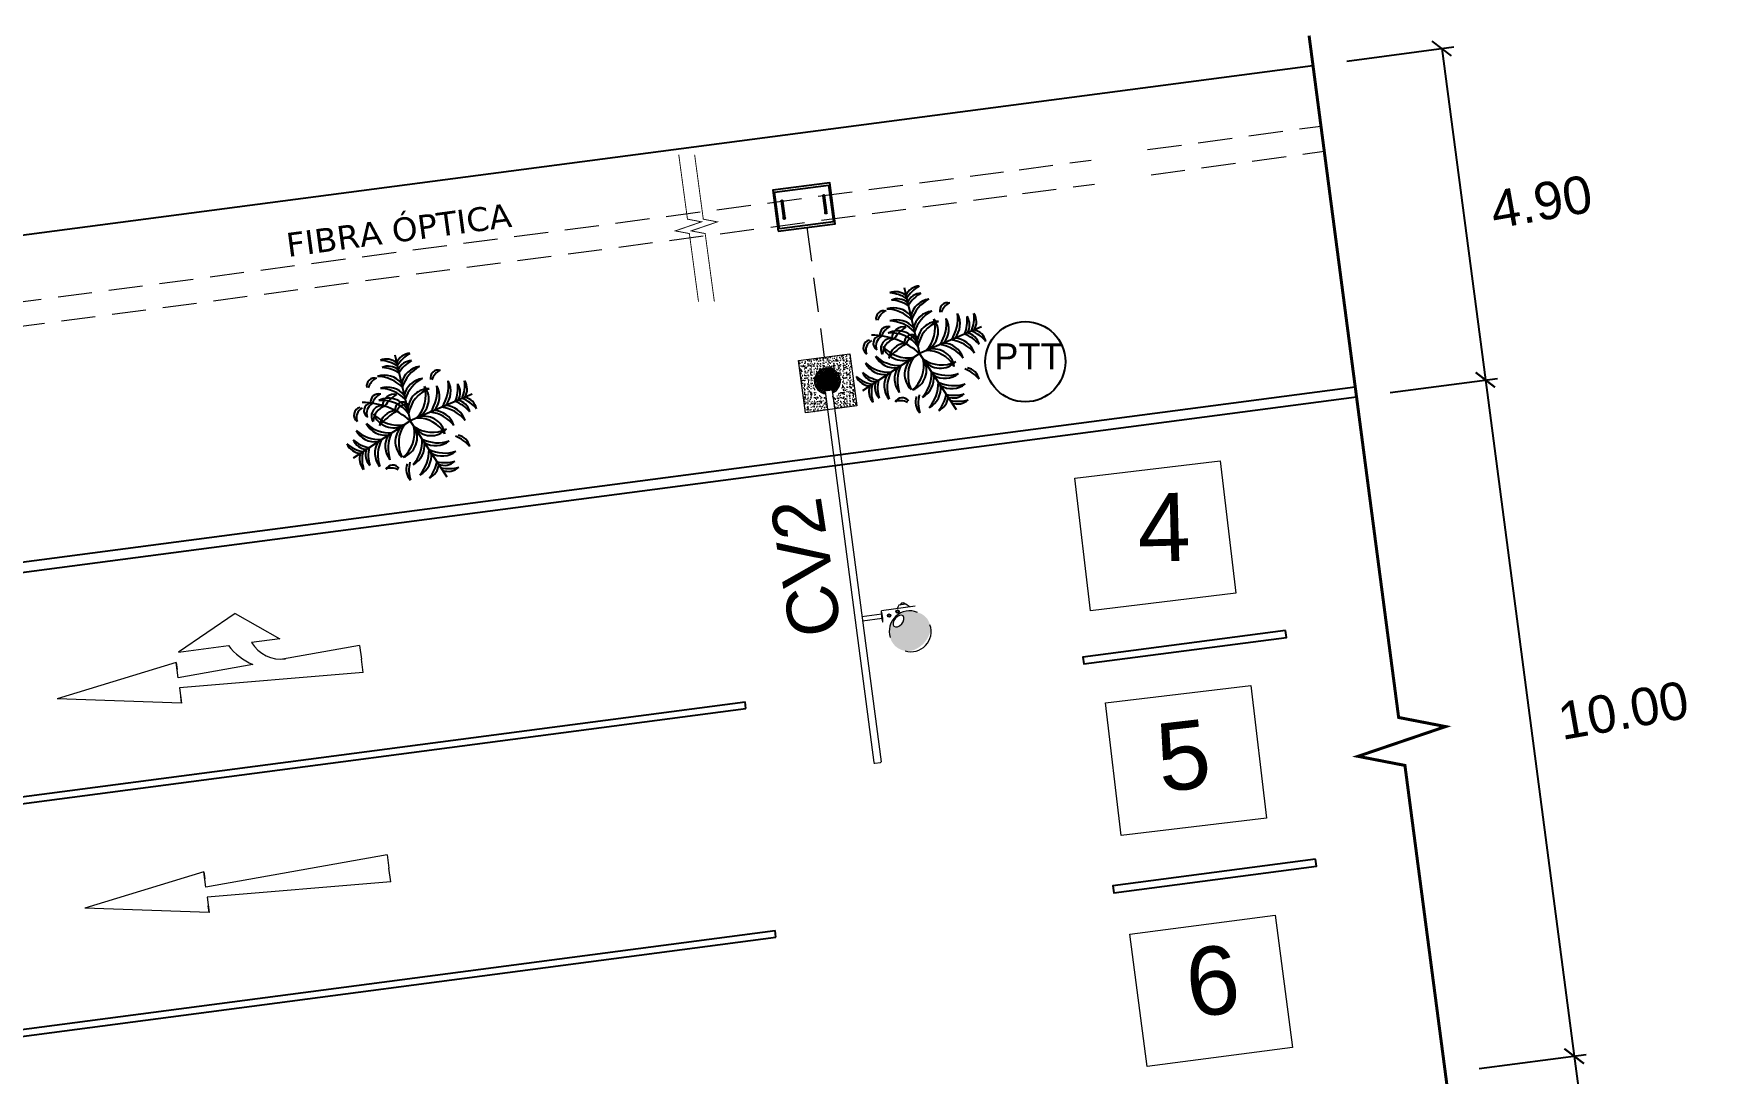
# Model space of a CAD drawing. Header units: millimetres. Extents: x -505 to 8538, y 111 to 6031.
# Drawn here: x 8513.08 to 8537.94, y 5641.26 to 5656.5 of the extents above; entities that cross this region are included whole.
import ezdxf

# ---------------------------------------------------------------- set-up
doc = ezdxf.new("R2010")
doc.units = ezdxf.units.MM
doc.linetypes.add('ACAD_ISO02W100', pattern=[15, 12, -3])
doc.linetypes.add('DASHED', pattern=[0.75, 0.5, -0.25])
for name, color, linetype in [('AREA VERDE', 3, 'Continuous'), ('Cajas de Paso', 252, 'Continuous'), ('CAJAS DE PASO CE-2', 5, 'Continuous'), ('COTAS', 5, 'Continuous'), ('ESTRUCTURA_LA VICTORIA', 8, 'Continuous'), ('Leyenda', 7, 'Continuous'), ('POSTES', 7, 'Continuous'), ('SEÑAL HORIZOTAL', 10, 'Continuous'), ('TEXTOS', 1, 'Continuous'), ('ÁREA VERDE', 3, 'Continuous')]:
    doc.layers.add(name, color=color, linetype=linetype)
for name, color, linetype, lineweight in [('CANALIZACIÒN 1 VÌA', 6, 'Continuous', 9), ('ESTRUCTURAS', 8, 'Continuous', 9), ('SEÑALIZACION HORIZONTAL PROPUESTA', 4, 'Continuous', 5)]:
    doc.layers.add(name, color=color, linetype=linetype, lineweight=lineweight)
doc.styles.add('MtXpl_Verdana', font='verdana.ttf')
doc.styles.add('ROMANT', font='GOTHIC.TTF', dxfattribs={"height": 0.7})
doc.styles.get("Standard").update_dxf_attribs({"font": 'arial.ttf'})
doc.dimstyles.new('YHONPIERRE', dxfattribs={"dimtxt": 0.55, "dimasz": 0.25, "dimexe": 0.18, "dimexo": 0.5, "dimgap": 0.4, "dimtad": 2, "dimtih": 1, "dimtoh": 1, "dimzin": 0, "dimdsep": 46, "dimtxsty": 'Standard', "dimblk": 'OBLIQUE', "dimcen": 0.09, "dimclrt": 5, "dimadec": 0, "dimazin": 0, "dimtfac": 1, "dimtix": 1, "dimtofl": 0, "dimtmove": 2, "dimatfit": 3, "dimfxl": 1, "dimtfillclr": 5, "dimtolj": 1, "dimtzin": 0, "dimarcsym": 0})

# ---------------------------------------------------------------- blocks, each defined once
blk = doc.blocks.new('PTT')
at = {"layer": 'POSTES', "color": 3}
blk.add_circle((0, 0), 0.588, dxfattribs=at)
at = {"layer": 'TEXTOS', "color": 82, "true_color": 0x3bda07, "insert": (-0.457, 0.268), "char_height": 0.38188, "attachment_point": 1, "style": 'ROMANT'}
blk.add_mtext_dynamic_manual_height_columns('{\\fArial|b0|i0|c0|p34;\\C82;\\c514619;PTT}', width=1.00677, gutter_width=3.5, heights=[0], dxfattribs=at)
blk = doc.blocks.new('CAJA DE PASO CE -1')
at = {"layer": 'CAJAS DE PASO CE-2', "color": 4}
for p, q in [((1959.654, 523.538), (1959.654, 523.197)), ((1959.69, 523.197), (1959.69, 523.538)), ((1960.486, 523.538), (1960.486, 523.197)), ((1960.522, 523.197), (1960.522, 523.538))]:
    blk.add_line(p, q, dxfattribs=at)
blk.add_lwpolyline([(1960.655, 523.777), (1959.521, 523.777), (1959.521, 522.958), (1960.655, 522.958)], close=True, dxfattribs=at)
for points in [[(1960.626, 523.733), (1960.626, 523.003), (1959.55, 523.003), (1959.55, 523.003)], [(1959.55, 523.003), (1959.55, 523.733), (1960.626, 523.733)]]:
    blk.add_lwpolyline(points, dxfattribs=at)
for centre in [(1959.672, 523.538), (1960.504, 523.538), (1959.672, 523.197), (1960.504, 523.197)]:
    blk.add_circle(centre, 0.0179, dxfattribs=at)
blk = doc.blocks.new('*U220')
at = {"layer": 'SEÑAL HORIZOTAL', "linetype": 'ACAD_ISO02W100', "ltscale": 0.03, "const_width": 0.0133}
for points in [[(0.06, -0.976), (-0.074, 0.024), (-0.281, 0.063), (0.104, 0.196), (-0.102, 0.235), (-0.23, 1.182)], [(0.293, -0.977), (0.158, 0.024), (-0.048, 0.063), (0.337, 0.195), (0.13, 0.235), (0.003, 1.182)]]:
    blk.add_lwpolyline(points, dxfattribs=at)
blk = doc.blocks.new('ARBOL-1')
at = {"layer": 'AREA VERDE', "color": 84}
for p in [(-0.308, 1.314), (1.241, 0.532), (-1.13, -0.739), (0.739, -1.13)]:
    blk.add_line(p, (0, 0), dxfattribs=at)
for centre, radius, start, end in [((-0.474, 0.919), 0.312, 49.499, 112.8334), ((-0.636, 0.506), 0.701, 57.2854, 86.5884), ((-0.44, 0.777), 0.312, 49.499, 112.8334), ((-0.603, 0.364), 0.701, 57.2854, 86.5884), ((0.015, 1.034), 0.312, 93.5848, 156.9191), ((0.345, 0.737), 0.701, 119.8297, 149.1328), ((0.049, 0.892), 0.312, 93.5848, 156.9191), ((0.378, 0.594), 0.701, 119.8297, 149.1328), ((0.247, 0.655), 0.432, 97.8154, 167.9602), ((0.53, 0.445), 0.723, 118.1725, 161.8379), ((-0.715, 0.697), 0.155, 72.9511, 191.9566), ((-0.519, 0.552), 0.338, 117.8271, 161.4197), ((-0.513, 0.477), 0.432, 38.458, 108.6028), ((-0.673, 0.163), 0.723, 44.5803, 88.2456), ((0.303, 0.416), 0.432, 97.8154, 167.9602), ((0.586, 0.206), 0.723, 118.1725, 161.8379), ((-0.322, 0.505), 0.636, 314.8755, 16.3969), ((-0.048, 0.433), 0.421, 296.635, 36.8437), ((0.56, 0.857), 0.155, 72.9511, 191.9566), ((-0.182, 0.594), 0.723, 324.5803, 8.2456), ((0.756, 0.712), 0.338, 117.8271, 161.4197), ((0.155, 0.491), 0.432, 318.458, 28.6028), ((0.043, 0.691), 0.723, 324.5803, 8.2456), ((0.38, 0.588), 0.432, 318.458, 28.6028), ((0.254, 0.657), 0.701, 337.2854, 6.5884), ((0.689, 0.569), 0.312, 329.499, 32.8334), ((0.391, 0.716), 0.701, 337.2854, 6.5884), ((0.826, 0.627), 0.312, 329.499, 32.8334), ((-0.963, -1.095), 1.458, 48.6863, 89.8676), ((-0.77, 0.199), 0.154, 100.2668, 236.0623), ((-0.656, 0.151), 0.216, 118.3936, 201.863), ((-0.635, 0.381), 0.155, 72.9511, 191.9566), ((-0.439, 0.236), 0.338, 117.8271, 161.4197), ((-0.435, 0.028), 0.421, 16.635, 116.8437), ((-0.554, -0.229), 0.636, 34.8755, 96.3969), ((-0.457, 0.238), 0.432, 38.458, 108.6028), ((-0.617, -0.076), 0.723, 44.5803, 88.2456), ((-0.319, 0.293), 0.235, 78.1956, 177.6125), ((0.075, -0.057), 0.675, 120.7849, 149.1032), ((-0.149, 0.219), 0.152, 47.4348, 188.337), ((0.377, 0.218), 0.421, 89.5745, 189.7831), ((0.598, 0.041), 0.636, 110.0213, 171.5426), ((0.651, -0.269), 0.701, 39.8297, 69.1328), ((0.887, 0.107), 0.312, 13.5848, 76.9191), ((0.788, -0.21), 0.701, 39.8297, 69.1328), ((1.023, 0.166), 0.312, 13.5848, 76.9191), ((-0.972, 0.112), 0.154, 100.2668, 236.0623), ((-0.858, 0.065), 0.216, 118.3936, 201.863), ((-0.567, 0.092), 0.207, 72.0835, 212.1853), ((-0.405, -0.034), 0.337, 106.9627, 177.3061), ((-0.334, 0.28), 0.421, 199.5745, 299.7831), ((-0.243, 0.548), 0.636, 220.0213, 281.5426), ((-0.267, -0.147), 0.35, 94.6568, 172.5763), ((0.276, -0.814), 1.14, 118.6098, 141.3481), ((-0.069, 0.122), 0.211, 83.6489, 161.8785), ((0.144, -0.582), 0.636, 30.0213, 91.5426), ((0.28, -0.333), 0.421, 9.5745, 109.7831), ((0.304, -0.542), 0.723, 38.1725, 81.8379), ((0.462, -0.226), 0.432, 17.8154, 87.9602), ((0.53, -0.445), 0.723, 38.1725, 81.8379), ((0.688, -0.13), 0.432, 17.8154, 87.9602), ((-0.7, 0.008), 0.432, 207.8154, 277.9602), ((-0.599, 0.346), 0.723, 228.1725, 271.8379), ((-0.394, 0.48), 0.723, 228.1725, 271.8379), ((-0.495, 0.143), 0.432, 207.8154, 277.9602), ((-0.067, -0.51), 0.432, 148.458, 218.6028), ((0.283, -0.553), 0.723, 154.5803, 198.2456), ((0.123, -0.418), 0.421, 126.635, 226.8437), ((0.405, -0.442), 0.636, 144.8755, 206.3969), ((-0.548, -0.243), 0.636, 310.0213, 11.5426), ((-0.28, -0.334), 0.421, 289.5745, 29.7831), ((0.442, 0.405), 0.636, 234.8755, 296.3969), ((0.418, 0.123), 0.421, 216.635, 316.8437), ((0.654, -0.967), 0.701, 39.8297, 69.1328), ((0.89, -0.591), 0.312, 13.5848, 76.9191), ((-0.811, 0.071), 0.701, 229.8297, 259.1328), ((-0.978, -0.34), 0.312, 203.5848, 266.9191), ((-0.855, -0.259), 0.312, 203.5848, 266.9191), ((-0.688, 0.152), 0.701, 229.8297, 259.1328), ((-0.703, -0.76), 0.312, 159.499, 222.8334), ((-0.259, -0.772), 0.701, 167.2854, 196.5884), ((-0.58, -0.68), 0.312, 159.499, 222.8334), ((-0.136, -0.691), 0.701, 167.2854, 196.5884), ((-0.273, -0.645), 0.432, 148.458, 218.6028), ((0.077, -0.688), 0.723, 154.5803, 198.2456), ((-0.48, -0.394), 0.723, 318.1725, 1.8379), ((-0.143, -0.495), 0.432, 297.8154, 7.9602), ((-0.346, -0.599), 0.723, 318.1725, 1.8379), ((-0.008, -0.7), 0.432, 297.8154, 7.9602), ((0.553, 0.283), 0.723, 244.5803, 288.2456), ((0.51, -0.067), 0.432, 238.458, 308.6028), ((0.688, 0.077), 0.723, 244.5803, 288.2456), ((0.645, -0.273), 0.432, 238.458, 308.6028), ((-0.35, -1.043), 0.155, 34.4616, 153.4671), ((-0.381, -1.285), 0.338, 64.9984, 108.5911), ((0.233, -0.974), 0.312, 159.499, 222.8334), ((0.676, -0.985), 0.701, 167.2854, 196.5884), ((-0.152, -0.688), 0.701, 319.8297, 349.1328), ((0.259, -0.855), 0.312, 293.5848, 356.9191), ((0.691, -0.136), 0.701, 257.2854, 286.5884), ((0.68, -0.58), 0.312, 249.499, 312.8334), ((0.77, -0.256), 0.701, 257.2854, 286.5884), ((0.759, -0.7), 0.312, 249.499, 312.8334)]:
    blk.add_arc(centre, radius, start, end, dxfattribs=at)
blk = doc.blocks.new('_Oblique')
at = {"color": 0, "linetype": 'ByBlock', "lineweight": -2}
blk.add_line((-0.5, -0.5), (0.5, 0.5), dxfattribs=at)
blk = doc.blocks.new('*D248')
at = {"layer": 'COTAS', "color": 0, "lineweight": -2, "transparency": 16777216}
for p, q in [((8532.986, 5651.24), (8534.559, 5651.447)), ((8534.381, 5651.424), (8535.684, 5641.507)), ((8534.29, 5641.323), (8535.863, 5641.53))]:
    blk.add_line(p, q, dxfattribs=at)
at = {"layer": 'Defpoints', "color": 0, "transparency": 16777216}
for p in [(8532.491, 5651.175), (8535.684, 5641.507), (8533.794, 5641.258)]:
    blk.add_point(p, dxfattribs=at)
at = {"layer": 'COTAS', "color": 0, "lineweight": -2, "transparency": 16777216, "xscale": 0.25, "yscale": 0.25, "zscale": 0.25}
for p, rotation in [((8534.381, 5651.424), 97.4878250202094), ((8535.684, 5641.507), 277.4878250202094)]:
    blk.add_blockref('_Oblique', p, dxfattribs=dict(at, rotation=rotation))
at = {"layer": 'COTAS', "transparency": 16777216, "insert": (8536.406, 5646.576), "char_height": 0.55, "attachment_point": 5, "rotation": 10}
blk.add_mtext('\\A1;10.00', dxfattribs=at)
blk = doc.blocks.new('*D249')
at = {"layer": 'COTAS', "color": 0, "lineweight": -2, "transparency": 16777216}
for p, q in [((8532.348, 5656.101), (8533.92, 5656.308)), ((8533.742, 5656.284), (8534.381, 5651.424)), ((8532.986, 5651.24), (8534.559, 5651.447))]:
    blk.add_line(p, q, dxfattribs=at)
at = {"layer": 'Defpoints', "color": 0, "transparency": 16777216}
for p in [(8531.852, 5656.036), (8534.381, 5651.424), (8532.491, 5651.175)]:
    blk.add_point(p, dxfattribs=at)
at = {"layer": 'COTAS', "color": 0, "lineweight": -2, "transparency": 16777216, "xscale": 0.25, "yscale": 0.25, "zscale": 0.25}
for p, rotation in [((8533.742, 5656.284), 97.4878250201891), ((8534.381, 5651.424), 277.4878250201891)]:
    blk.add_blockref('_Oblique', p, dxfattribs=dict(at, rotation=rotation))
at = {"layer": 'COTAS', "transparency": 16777216, "insert": (8535.202, 5654.035), "char_height": 0.55, "attachment_point": 5, "rotation": 10}
blk.add_mtext('\\A1;4.90', dxfattribs=at)
blk = doc.blocks.new('*D253')
at = {"layer": 'COTAS', "color": 0, "lineweight": -2, "transparency": 16777216}
for p, q in [((8534.29, 5641.323), (8535.863, 5641.53)), ((8535.684, 5641.507), (8536.179, 5637.74)), ((8534.785, 5637.557), (8536.358, 5637.763))]:
    blk.add_line(p, q, dxfattribs=at)
at = {"layer": 'Defpoints', "color": 0, "transparency": 16777216}
for p in [(8533.794, 5641.258), (8536.179, 5637.74), (8534.289, 5637.492)]:
    blk.add_point(p, dxfattribs=at)
at = {"layer": 'COTAS', "color": 0, "lineweight": -2, "transparency": 16777216, "xscale": 0.25, "yscale": 0.25, "zscale": 0.25}
for p, rotation in [((8535.684, 5641.507), 97.48782502019843), ((8536.179, 5637.74), 277.4878250201984)]:
    blk.add_blockref('_Oblique', p, dxfattribs=dict(at, rotation=rotation))
at = {"layer": 'COTAS', "transparency": 16777216, "insert": (8537.114, 5639.779), "char_height": 0.55, "attachment_point": 5}
blk.add_mtext('\\A1;3.80', dxfattribs=at)
blk = doc.blocks.new('SEÑAL_3')
at = {"layer": 'SEÑALIZACION HORIZONTAL PROPUESTA', "linetype": 'ByBlock', "lineweight": 9}
for p, q in [((-0.302, -1.8), (0, 0)), ((0.298, -1.8), (0, 0)), ((-0.302, -1.8), (-0.202, -1.8)), ((-0.077, -1.8), (-0.302, -1.8)), ((-0.205, -4.5), (-0.077, -1.8)), ((0.195, -4.5), (0.073, -1.8)), ((0.073, -1.8), (0.298, -1.8)), ((0.298, -1.8), (0.198, -1.8)), ((-0.205, -4.5), (-0.005, -4.5)), ((0.195, -4.5), (-0.005, -4.5))]:
    blk.add_line(p, q, dxfattribs=at)
blk = doc.blocks.new('SEÑAL_1')
at = {"layer": 'SEÑALIZACION HORIZONTAL PROPUESTA', "linetype": 'ByBlock', "lineweight": 9}
for p, q in [((-0.3, -1.8), (0, 0)), ((0.3, -1.8), (0, 0)), ((-0.3, -1.8), (-0.2, -1.8)), ((-0.075, -1.8), (-0.3, -1.8)), ((-0.2, -4.5), (-0.075, -1.8)), ((0.126, -2.91), (0.075, -1.8)), ((0.075, -1.8), (0.3, -1.8)), ((0.3, -1.8), (0.2, -1.8)), ((0.9, -2.75), (0.45, -1.85)), ((0.45, -1.85), (0.45, -2.591)), ((0.9, -2.75), (0.45, -3.35)), ((0.45, -3.35), (0.45, -2.932)), ((0.2, -4.5), (0.147, -3.35)), ((-0.2, -4.5), (0, -4.5)), ((0.2, -4.5), (0, -4.5))]:
    blk.add_line(p, q, dxfattribs=at)
for centre, radius, start, end in [((0.9, -3.37), 0.9, 120, 149.2677), ((0.652, -3.395), 0.505, 113.5484, 180)]:
    blk.add_arc(centre, radius, start, end, dxfattribs=at)
blk = doc.blocks.new('*U214')
at = {"linetype": 'ACAD_ISO02W100', "ltscale": 0.1, "const_width": 0.0443}
blk.add_lwpolyline([(3.146, -10.243), (0.104, -0.339), (-0.597, -0.322), (0.597, 0.322), (-0.104, 0.339), (-3.065, 9.981)], dxfattribs=at)

msp = doc.modelspace()

# ---------------------------------------------------------------- hatches: boundary and pattern name
at = {"lineweight": 0}
h = msp.add_hatch(dxfattribs=at)
h.set_pattern_fill('AR-CONC', scale=0.000525405, angle=279.2569, style=0)
h.set_pattern_definition([(47.912866, (8145.26055, 4358.53031), (-0.021472307, 0.093656386), [0.0100089585, -0.110098543]), (102.912866, (8145.26055, 4358.53031), (0.101975411, -0.004521147), [0.008007167, -0.0880788346]), (357.461866, (8145.25876, 4358.53811), (0.0805026044, 0.089135519), [0.008506301, -0.093569313]), (51.728666, (8145.28698, 4358.53398), (-0.041486294, 0.138029129), [0.015013438, -0.165147815]), (1.277266, (8145.28353, 4358.54548), (0.111589112, 0.141442152), [0.012759452, -0.14035397]), (106.728866, (8145.28698, 4358.53398), (0.111588857, 0.141442314), [0.01201075, -0.132118252]), (76.912866, (8145.27854, 4358.54628), (-0.0641856197, 0.07150374), [0.0100089585, -0.110098543]), (131.912866, (8145.27854, 4358.54628), (0.0913816, 0.045484376), [0.008007167, -0.0880788346]), (26.461466, (8145.27319, 4358.55224), (0.027196224, 0.116987929), [0.008506301, -0.093569313]), (60.412866, (8145.260548, 4358.530307), (0.0437792137, 0.0077232543), [0, -0.0870112124, 0, -0.0894133624, 0, -0.0884124665]), (90.412866, (8145.26055, 4358.530307), (0.047301052, 0.0420192362), [0, -0.0509789618, 0, -0.0850094207, 0, -0.0336968269]), (130.412866, (8145.264645, 4358.50083), (-0.0127886347, 0.0701472578), [0, -0.033363195, 0, -0.1040931681, 0, -0.138123627]), (140.412866, (8145.26648, 4358.48761), (0.0025176865, 0.0789258487), [0, -0.0433721534, 0, -0.06912854, 0, -0.098087793])])
edge = h.paths.add_edge_path()
edge.add_line((8524.732, 5650.989), (8524.709, 5651.166))
edge.add_arc((8524.731, 5651.375), 0.21, -67.1869, 263.8546, ccw=False)
edge.add_line((8524.813, 5651.181), (8524.836, 5651.003))
edge.add_line((8524.836, 5651.003), (8525.153, 5651.042))
edge.add_line((8525.158, 5651.042), (8525.057, 5651.806))
edge.add_line((8525.057, 5651.806), (8524.306, 5651.708))
edge.add_line((8524.304, 5651.708), (8524.405, 5650.943))
edge.add_line((8524.405, 5650.943), (8524.732, 5650.986))
h = msp.add_hatch(dxfattribs=at)
h.set_pattern_fill('JIS_RC_10', scale=0.002391, angle=279.2569, style=0)
h.set_pattern_definition([(52.9128659, (8179.408156, 4474.92042), (0.0190702083, -0.0144159548), []), (52.9128659, (8179.407917, 4474.922137), (0.0190702083, -0.0144159548), []), (52.9128659, (8179.407678, 4474.923854), (0.0190702083, -0.0144159548), [])])
h.paths.add_polyline_path([(8524.869, 5651.422, -1), (8524.583, 5651.396, -1)], flags=16)
edge = h.paths.add_edge_path()
edge.add_line((8524.706, 5651.219), (8524.699, 5651.268))
edge.add_arc((8524.726, 5651.409), 0.143, 619.1821, 658.1335)
edge.add_line((8524.794, 5651.283), (8524.8, 5651.233))
edge.add_arc((8524.726, 5651.409), 0.191, 292.8131, 623.8546)
msp.add_hatch(color=7, dxfattribs=at).paths.add_polyline_path([(8524.869, 5651.422, 1), (8524.583, 5651.396, 1)])
h = msp.add_hatch(color=7, dxfattribs=at)
h.paths.add_polyline_path([(8526.026, 5647.477, -0.061501), (8525.964, 5647.455, -0.002016), (8525.962, 5647.454, -0.39877), (8525.647, 5647.647, -0.041574), (8525.636, 5647.696, -0.574111), (8526.046, 5648.014, -0.45803), (8526.223, 5647.69, -0.065177), (8526.171, 5647.598, -0.118422)])
edge = h.paths.add_edge_path(flags=16)
edge.add_ellipse((8525.77, 5647.887), major_axis=(0.0671, 0.0749), ratio=0.61893, start_angle=0, end_angle=360, ccw=False)

# ---------------------------------------------------------------- linework, layer by layer
at = {"color": 7, "lineweight": 0}
for p, q in [((8524.694, 5651.255), (8525.41, 5645.811)), ((8524.797, 5651.271), (8525.513, 5645.824)), ((8526.014, 5648.105), (8525.518, 5648.04)), ((8525.775, 5648.121), (8525.748, 5648.07)), ((8525.879, 5648.135), (8525.775, 5648.121)), ((8525.807, 5648.144), (8525.792, 5648.123)), ((8525.856, 5648.151), (8525.807, 5648.144)), ((8525.846, 5648.156), (8525.815, 5648.152)), ((8525.815, 5648.152), (8525.815, 5648.146)), ((8525.847, 5648.15), (8525.846, 5648.156)), ((8525.87, 5648.133), (8525.856, 5648.151)), ((8525.929, 5648.094), (8525.879, 5648.135)), ((8525.524, 5647.987), (8525.234, 5647.948)), ((8525.532, 5647.926), (8525.242, 5647.887)), ((8525.532, 5647.926), (8525.524, 5647.987)), ((8525.42, 5645.803), (8525.505, 5645.814))]:
    msp.add_line(p, q, dxfattribs=at)
msp.add_lwpolyline([(8524.405, 5650.943), (8524.304, 5651.708), (8525.057, 5651.806), (8525.158, 5651.042)], close=True, dxfattribs=at)
for centre, radius in [((8524.726, 5651.409), 0.143), ((8525.632, 5647.968), 0.024), ((8525.757, 5648.026), 0.024), ((8525.757, 5648.026), 0.0165), ((8525.757, 5648.026), 0.0142), ((8525.632, 5647.968), 0.0165), ((8525.632, 5647.968), 0.0142)]:
    msp.add_circle(centre, radius, dxfattribs=at)
for centre, radius, start, end in [((8524.726, 5651.409), 0.191, 292.8131, 263.8546), ((8525.934, 5647.736), 0.301, 68.0763, 197.0412), ((8525.954, 5647.733), 0.295, 252.6295, 19.9982), ((8525.419, 5645.812), 0.00939, 187.457, 277.457), ((8525.504, 5645.823), 0.00939, 277.457, 7.457)]:
    msp.add_arc(centre, radius, start, end, dxfattribs=at)
at = {"color": 7, "lineweight": 0, "extrusion": (0, 0, -1)}
msp.add_ellipse((8525.529, 5647.955), major_axis=(-0.0111, 0.0842), ratio=0.083607, start_param=5.092475, end_param=11.37566, dxfattribs=at)
msp.add_ellipse((8525.77, 5647.887), major_axis=(0.0671, 0.0749), ratio=0.61893, dxfattribs=at)
at = {"layer": 'Cajas de Paso', "color": 40}
for p, q in [((8504.564, 5647.656), (8532.471, 5651.324)), ((8504.485, 5647.496), (8532.491, 5651.175))]:
    msp.add_line(p, q, dxfattribs=at)
at = {"layer": 'CANALIZACIÒN 1 VÌA', "color": 1, "linetype": 'DASHED'}
for p, q in [((8504.517, 5651.461), (8527.311, 5654.477)), ((8527.54, 5654.507), (8528.599, 5654.649)), ((8527.588, 5654.156), (8528.645, 5654.297)), ((8504.563, 5651.11), (8527.359, 5654.125)), ((8524.424, 5653.663), (8524.681, 5651.757))]:
    msp.add_line(p, q, dxfattribs=at)
for points in [[(8529.426, 5654.802), (8531.969, 5655.147)], [(8529.475, 5654.433), (8532.017, 5654.778)]]:
    msp.add_lwpolyline(points, dxfattribs=at)
at = {"layer": 'ESTRUCTURA_LA VICTORIA', "color": 6}
msp.add_line((8503.387, 5652.295), (8531.852, 5656.036), dxfattribs=at)
msp.add_line((8503.387, 5652.295), (8531.852, 5656.036), dxfattribs=at)
at = {"layer": 'ESTRUCTURAS', "color": 143, "true_color": 0x7aafdf}
for p, q in [((8528.356, 5649.984), (8530.489, 5650.239)), ((8530.489, 5650.239), (8530.722, 5648.295)), ((8528.588, 5648.04), (8528.356, 5649.984)), ((8530.722, 5648.295), (8528.588, 5648.04)), ((8528.808, 5646.689), (8530.941, 5646.942)), ((8530.941, 5646.942), (8531.172, 5644.998)), ((8529.038, 5644.745), (8528.808, 5646.689)), ((8531.172, 5644.998), (8529.038, 5644.745)), ((8529.166, 5643.296), (8531.296, 5643.576)), ((8531.296, 5643.576), (8531.551, 5641.635)), ((8529.421, 5641.356), (8529.166, 5643.296)), ((8531.551, 5641.635), (8529.421, 5641.356))]:
    msp.add_line(p, q, dxfattribs=at)
at = {"layer": 'SEÑALIZACION HORIZONTAL PROPUESTA', "lineweight": 25, "ltscale": 5}
for p, q in [((8508.646, 5644.751), (8523.518, 5646.705)), ((8508.659, 5644.652), (8523.531, 5646.606)), ((8523.531, 5646.606), (8523.518, 5646.705)), ((8509.087, 5641.396), (8523.959, 5643.351)), ((8523.972, 5643.252), (8523.959, 5643.351)), ((8509.1, 5641.297), (8523.972, 5643.252))]:
    msp.add_line(p, q, dxfattribs=at)
for points in [[(8531.45, 5647.748), (8528.475, 5647.357), (8528.488, 5647.258), (8531.463, 5647.649), (8531.45, 5647.748)], [(8531.89, 5644.394), (8528.916, 5644.003), (8528.929, 5643.903), (8531.903, 5644.294), (8531.89, 5644.394)]]:
    msp.add_lwpolyline(points, dxfattribs=at)

# ---------------------------------------------------------------- block references
msp.add_blockref('*U220', (8522.775, 5653.547))
at = {"lineweight": 25}
for name, p, rotation in [('SEÑAL_1', (8513.426, 5646.749), 97.41126825729901), ('SEÑAL_3', (8513.83, 5643.676), 97.54967508741791)]:
    msp.add_blockref(name, p, dxfattribs=dict(at, rotation=rotation))
at = {"layer": 'POSTES'}
msp.add_blockref('PTT', (8527.631, 5651.691), dxfattribs=at)
at = {"layer": 'SEÑAL HORIZOTAL', "rotation": 350.4165340251853}
msp.add_blockref('*U214', (8533.155, 5646.122), dxfattribs=at)
at = {"layer": 'ÁREA VERDE', "xscale": 0.7416973436804568, "yscale": 0.7416973436804568, "zscale": 0.7416973436804568, "rotation": 187.4878250202028}
msp.add_blockref('CAJA DE PASO CE -1', (9915.192, 6228.283), dxfattribs=at)
at = {"layer": 'ÁREA VERDE', "xscale": 0.734146257906017, "yscale": 0.734146257906017, "zscale": 0.734146257906017}
for p in [(8526.078, 5651.814), (8526.078, 5651.814), (8518.604, 5650.826), (8518.604, 5650.826)]:
    msp.add_blockref('ARBOL-1', p, dxfattribs=at)

# ---------------------------------------------------------------- texts
at = {"layer": 'ESTRUCTURAS', "color": 7}
for s, rotation, p in [('4', 1.4672, (8529.289, 5648.754)), ('5', 6.5904, (8529.621, 5645.377)), ('6', 6.4788, (8530.047, 5642.073))]:
    msp.add_text(s, height=1, rotation=rotation, dxfattribs=at).set_placement(p)
at = {"layer": 'Leyenda', "color": 18, "true_color": 0x000000}
msp.add_text('CV2', height=0.75, rotation=98.8408, dxfattribs=at).set_placement((8524.938, 5647.72))
at = {"layer": 'TEXTOS', "color": 1, "style": 'MtXpl_Verdana'}
msp.add_text('FIBRA ÓPTICA', height=0.35, rotation=7.6698, dxfattribs=at).set_placement((8516.811, 5653.227))

# ---------------------------------------------------------------- dimensions: what is measured, and where the dimension line sits
at = {"layer": 'COTAS'}
for base, p1, p2, picture, middle in [((8534.381, 5651.424), (8531.852, 5656.036), (8532.491, 5651.175), '*D249', (8535.202, 5654.035)), ((8535.684, 5641.507), (8532.491, 5651.175), (8533.794, 5641.258), '*D248', (8536.406, 5646.576))]:
    dim = msp.add_linear_dim(base=base, p1=p1, p2=p2, angle=277.4878, dimstyle='YHONPIERRE', override={"dimclrt": 256, "dimfxl": 0.5, "dimtfillclr": 4}, dxfattribs=at)
    dim.commit()
    dim.dimension.update_dxf_attribs({"geometry": picture, "text_midpoint": middle, "dimtype": 161, "text_rotation": 10})
dim = msp.add_linear_dim(base=(8536.179, 5637.74), p1=(8533.794, 5641.258), p2=(8534.289, 5637.492), angle=97.4878, dimstyle='YHONPIERRE', override={"dimclrt": 256, "dimfxl": 0.5, "dimtfillclr": 4}, dxfattribs=at)
dim.commit()
dim.dimension.update_dxf_attribs({"geometry": '*D253', "text_midpoint": (8537.114, 5639.779)})

doc.saveas('drawing.dxf')
